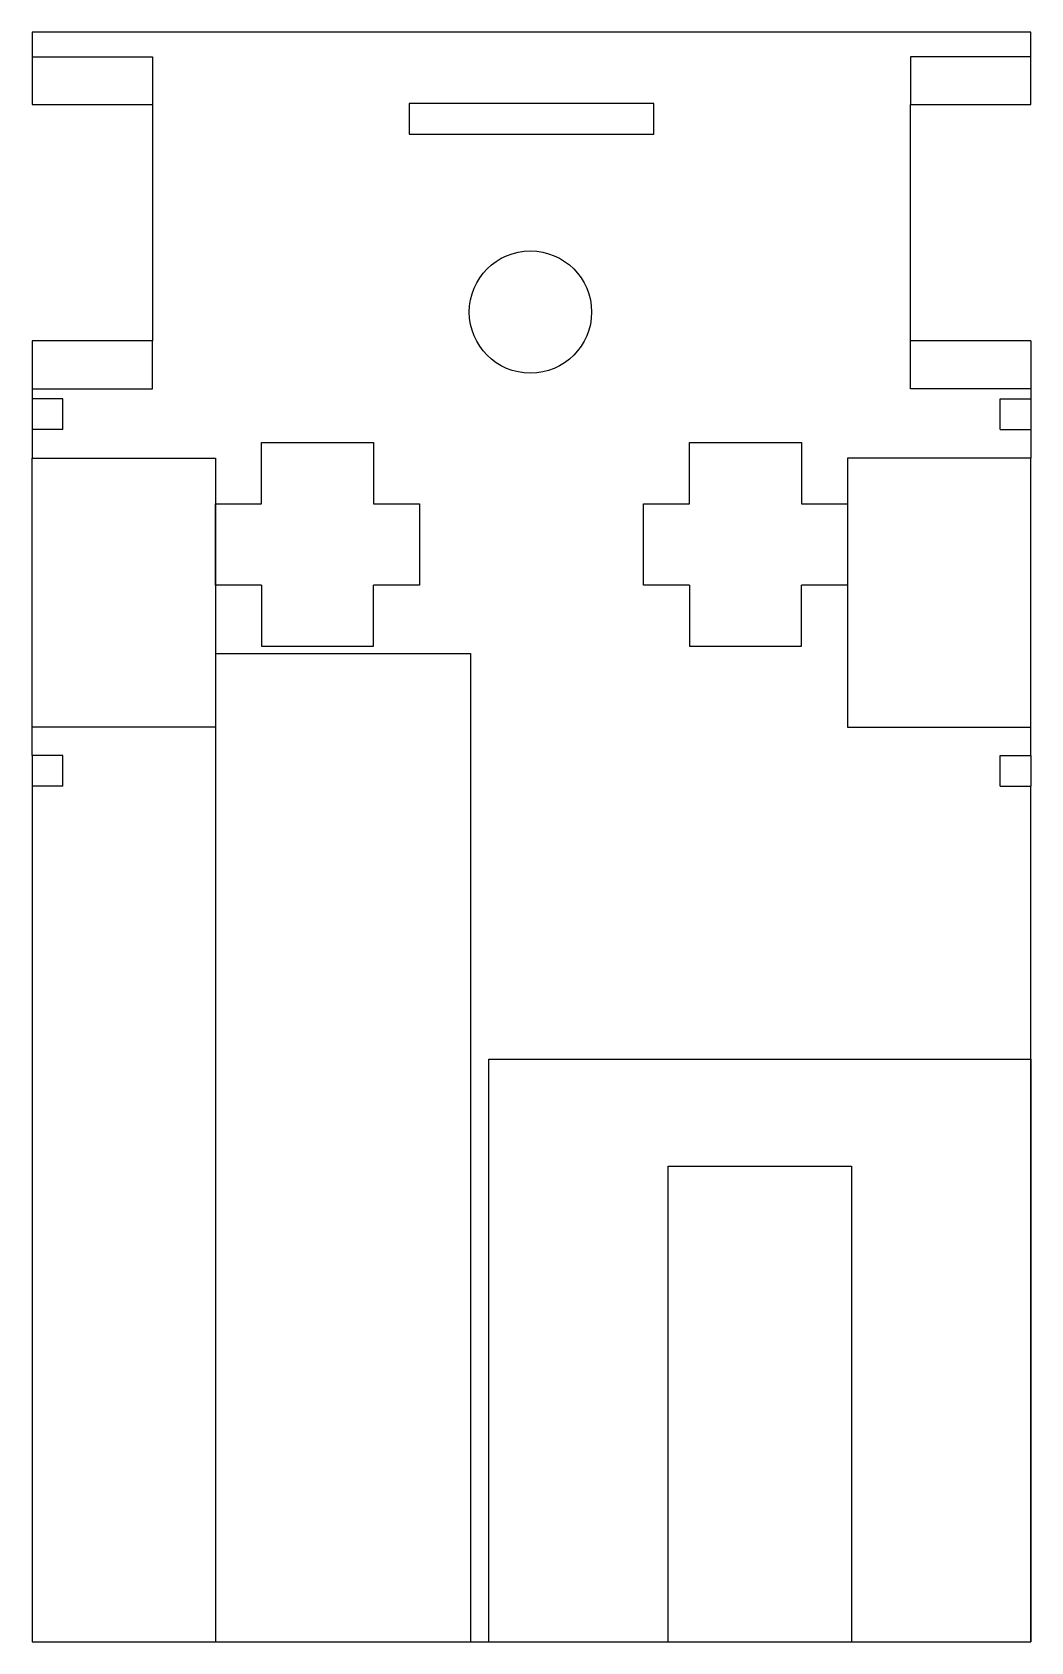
# Model space of a CAD drawing. Header units: millimetres. Extents: x 11 to 109, y -65 to 93.
import ezdxf

# ---------------------------------------------------------------- set-up
doc = ezdxf.new("R2010")
doc.units = ezdxf.units.MM
for name, color, linetype, true_color in [('Corte exterior', 1, 'Continuous', 0xff0000), ('grabado linea medio', 3, 'Continuous', 0x00ff00), ('mesa de trabajo y auxiliares', 7, 'Continuous', 0xffffff)]:
    doc.layers.add(name, color=color, linetype=linetype, true_color=true_color)

msp = doc.modelspace()

# ---------------------------------------------------------------- linework, layer by layer
at = {"layer": 'Corte exterior'}
for p, q in [((11.39, 93.19), (11.39, 86.09)), ((109.39, 93.19), (11.39, 93.19)), ((109.39, 86.09), (109.39, 93.19)), ((11.39, 86.09), (23.19, 86.09)), ((23.19, 86.09), (23.19, 62.89)), ((48.39, 86.19), (48.39, 83.19)), ((72.39, 86.19), (48.39, 86.19)), ((72.39, 83.19), (72.39, 86.19)), ((97.59, 86.09), (109.39, 86.09)), ((97.59, 62.89), (97.59, 86.09)), ((48.39, 83.19), (72.39, 83.19)), ((23.19, 62.89), (11.39, 62.89)), ((11.39, 62.89), (11.39, 57.19)), ((109.39, 62.89), (97.59, 62.89)), ((109.39, 62.89), (109.39, 57.19)), ((14.39, 57.19), (11.39, 57.19)), ((11.39, 57.19), (11.39, 54.19)), ((14.39, 54.19), (14.39, 57.19)), ((106.39, 54.19), (106.39, 57.19)), ((106.39, 57.19), (109.39, 57.19)), ((109.39, 57.19), (109.39, 54.19)), ((14.39, 54.19), (11.39, 54.19)), ((11.39, 54.19), (11.39, 51.39)), ((106.39, 54.19), (109.39, 54.19)), ((109.39, 54.19), (109.39, 51.39)), ((33.89, 52.91), (44.89, 52.91)), ((33.89, 46.91), (33.89, 52.91)), ((44.89, 52.91), (44.89, 46.91)), ((75.89, 52.91), (86.89, 52.91)), ((75.89, 46.91), (75.89, 52.91)), ((86.89, 52.91), (86.89, 46.91)), ((11.39, 51.39), (29.39, 51.39)), ((11.39, 24.99), (11.39, 51.39)), ((29.39, 51.39), (29.39, 24.99)), ((109.39, 51.39), (91.39, 51.39)), ((91.39, 51.39), (91.39, 24.99)), ((109.39, 24.99), (109.39, 51.39)), ((29.39, 46.91), (33.89, 46.91)), ((29.39, 38.91), (29.39, 46.91)), ((44.89, 46.91), (49.39, 46.91)), ((49.39, 46.91), (49.39, 38.91)), ((71.39, 46.91), (75.89, 46.91)), ((71.39, 38.91), (71.39, 46.91)), ((86.89, 46.91), (91.39, 46.91)), ((91.39, 46.91), (91.39, 38.91)), ((33.89, 38.91), (29.39, 38.91)), ((33.89, 38.91), (33.89, 32.91)), ((44.89, 32.91), (44.89, 38.91)), ((49.39, 38.91), (44.89, 38.91)), ((75.89, 38.91), (71.39, 38.91)), ((75.89, 38.91), (75.89, 32.91)), ((86.89, 32.91), (86.89, 38.91)), ((91.39, 38.91), (86.89, 38.91)), ((33.89, 32.91), (44.89, 32.91)), ((75.89, 32.91), (86.89, 32.91)), ((29.39, 24.99), (11.39, 24.99)), ((11.39, 22.19), (11.39, 24.99)), ((91.39, 24.99), (109.39, 24.99)), ((109.39, 22.19), (109.39, 24.99)), ((14.39, 22.19), (11.39, 22.19)), ((11.39, 22.19), (11.39, 19.19)), ((14.39, 19.19), (14.39, 22.19)), ((106.39, 19.19), (106.39, 22.19)), ((106.39, 22.19), (109.39, 22.19)), ((109.39, 22.19), (109.39, 19.19)), ((11.39, 19.19), (11.39, -64.81)), ((14.39, 19.19), (11.39, 19.19)), ((106.39, 19.19), (109.39, 19.19)), ((109.39, -64.81), (109.39, 19.19)), ((11.39, -64.81), (109.39, -64.81))]:
    msp.add_line(p, q, dxfattribs=at)
msp.add_circle((60.29, 65.72), 6, dxfattribs=at)
at = {"layer": 'grabado linea medio'}
for p, q in [((11.39, 90.79), (23.19, 90.79)), ((23.19, 90.79), (23.19, 86.09)), ((97.59, 90.79), (97.59, 86.09)), ((109.39, 90.79), (97.59, 90.79)), ((23.19, 58.19), (23.19, 62.89)), ((97.59, 58.19), (97.59, 62.89)), ((11.39, 58.19), (23.19, 58.19)), ((109.39, 58.19), (97.59, 58.19))]:
    msp.add_line(p, q, dxfattribs=at)
at = {"layer": 'mesa de trabajo y auxiliares'}
for p, q in [((29.39, 32.19), (29.39, -64.81)), ((29.39, 32.19), (54.39, 32.19)), ((54.39, 32.19), (54.39, -64.81)), ((56.19, -7.61), (109.39, -7.61)), ((56.19, -64.81), (56.19, -7.61)), ((109.39, -7.61), (109.39, -64.81)), ((73.79, -18.11), (91.79, -18.11)), ((73.79, -64.81), (73.79, -18.11)), ((91.79, -18.11), (91.79, -64.81))]:
    msp.add_line(p, q, dxfattribs=at)

doc.saveas('drawing.dxf')
